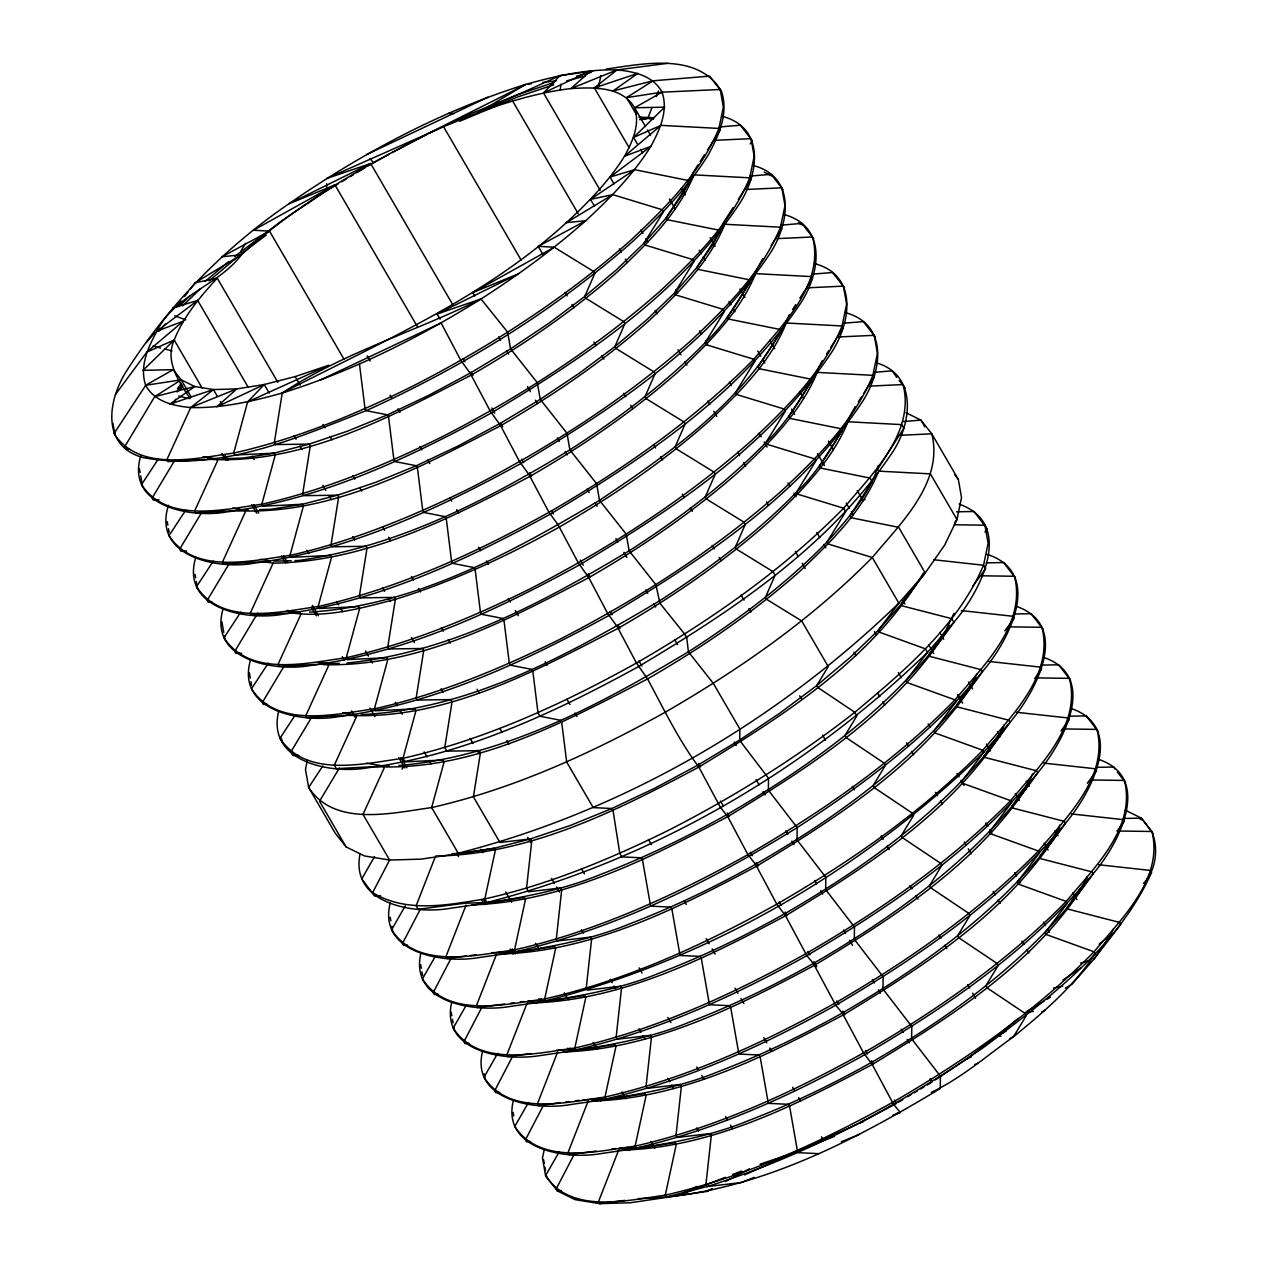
<?xml version="1.0" encoding="UTF-8"?>
<svg xmlns="http://www.w3.org/2000/svg" width="1267" height="1267" viewBox="0 0 1267 1267"><rect width="100%" height="100%" fill="white"/><g stroke="black" fill="none" stroke-linecap="round" stroke-linejoin="round"><path stroke-width="1.5" d="M234.696 256.536L281.923 220.664L326.569 190.794L326.664 183.763M560.267 89.878L560.901 84.192M606.275 69.067C643.525 63.698 698.402 52.058 721.414 91.351C728.968 113.476 718.611 135.712 708.205 155.002C687.538 187.991 660.265 215.992 631.79 242.282C552.681 311.793 461.948 367.367 366.115 410.651C296.082 438.303 220.284 471.878 143.424 457.656C100.331 446.174 107.885 399.153 127.238 369.932C169.335 304.381 224.402 247.92 288.702 203.924C361.57 153.434 440.742 111.037 525.536 84.461C555.342 76.068 585.892 69.099 617.045 69.923C634.102 71.475 653.329 75.751 662.071 92.174C668.501 111.021 659.679 129.963 650.826 146.386C633.215 174.482 609.997 198.333 585.75 220.711C553.03 249.615 517.728 275.382 481.017 298.98C415.354 331.701 343.705 352.369 282.224 393.008L274.321 442.626L275.398 444.574L309.196 444.115L347.285 431.239L387.464 414.847L428.753 395.32L470.136 373.147L510.585 348.868L549.118 323.085L584.768 296.446L616.681 269.586L644.048 243.169L666.204 217.861L682.612 194.279L692.859 172.993L698.085 164.789M453.143 305.331L370.629 163.491L326.743 178.489L443.545 126.7L478.989 112.24L525.536 84.461C427.502 135.11 323.782 179.312 241.379 254.825C217.876 286.057 174.466 295.005 156.934 331.083C148.081 347.506 139.259 366.432 145.689 385.279C154.431 401.718 173.658 405.978 190.715 407.546C221.868 408.37 252.418 401.401 282.224 393.008C352.495 371.152 418.696 337.846 481.017 298.98L507.703 332.255L510.585 348.868L537.335 382.745L540.233 399.358L566.982 433.235L569.865 449.848L596.614 483.725L599.497 500.338L626.246 534.215L629.145 550.828L655.894 584.705L659.917 603.25L684.655 634.102L686.73 637.665L688.424 651.808L713.305 683.372L739.865 729.032L739.722 739.991L740.815 741.892L768.515 778.302L768.372 789.721L769.465 791.606L797.181 827.604L797.022 839.435L798.115 841.336L825.831 877.334L825.672 889.149L826.765 891.049L854.481 927.048L854.322 938.879L855.415 940.763L883.131 976.762L882.972 988.593L884.065 990.493L911.781 1026.492L911.622 1038.307L912.715 1040.207L940.431 1076.206L940.257 1088.511C848.542 1143.927 747.752 1196.191 638.346 1198.598M140.637 456.183C125.94 506.357 190.62 518.441 226.603 511.947C320.979 499.515 408.639 458.226 491.327 412.963C583.849 357.658 677.956 295.512 738.946 204.51C758.505 175.02 765.886 127.983 722.554 116.39M277.869 382.365L217.243 278.122C200.186 296.684 183.667 316.37 174.197 340.015C164.567 361.554 179.011 381.224 190.066 398.741M168.495 505.28C151.897 556.53 217.512 570.087 254.556 563.134C349.439 550.638 437.558 509.128 520.705 463.611C613.735 408.006 708.348 345.511 769.671 254.018C789.325 224.386 796.753 177.095 753.2 165.439M195.593 557.971C180.738 608.683 246.131 620.862 282.493 614.321C377.899 601.746 466.494 560.014 550.084 514.244C643.62 458.353 738.74 395.526 800.396 303.542C820.145 273.735 827.636 226.191 783.845 214.487M223.087 608.857C208.136 659.838 273.894 672.08 310.447 665.508C406.343 652.869 495.429 610.9 579.478 564.892C673.506 508.7 769.132 445.525 831.12 353.05C850.981 323.101 858.519 275.303 814.491 263.536M250.565 659.743C235.535 710.993 301.641 723.299 338.384 716.679C434.803 703.977 524.364 661.802 608.857 615.54C703.391 559.032 799.525 495.54 861.845 402.558C881.8 372.45 889.402 324.4 845.137 312.569M278.708 711.025C266.133 761.91 330.845 774.47 367.968 767.77C464.419 755.053 554.012 712.862 638.536 666.585C733.102 610.06 829.283 546.536 891.635 453.523C911.812 424.588 918.353 374.541 875.671 362.631M307.374 760.279L305.474 769.449L308.657 787.52L335.217 833.179L346.081 846.894L364.342 855.922L389.555 860.04L421.103 859.137L494.241 848.257L530.635 838.881L570.166 825.53L611.898 808.504L654.754 788.217L697.721 765.205L739.722 739.991L779.728 713.242L816.74 685.574L849.872 657.684L878.284 630.269L901.296 603.995L925.227 572.985L944.77 544.889L956.965 519.533L961.526 497.551L958.343 479.48L931.783 433.821L920.919 420.106L905.984 412.725M360.129 853.483C349.676 903.545 413.295 914.631 449.769 908.391C500.623 900.995 551.921 894.486 599.861 874.721C643.573 857.997 685.78 837.614 726.625 814.76C812.781 764.777 896.07 704.737 953.893 622.255C980.199 591.847 1015.564 524.11 959.119 504.092M390.299 902.595C377.344 952.927 442.706 963.791 478.609 957.63C529.717 950.107 581.347 943.836 629.541 923.912C672.999 907.299 714.936 887.043 755.528 864.332C841.684 814.412 924.799 754.213 982.432 671.653C1008.31 641.498 1044.895 572.953 987.025 554.344M420.723 953.734C409.985 1002.926 473.906 1012.333 508.954 1006.663C559.84 999.156 611.248 992.948 659.22 973.119C702.409 956.585 744.093 936.456 784.447 913.903C870.144 864.252 952.8 804.339 1010.1 722.206C1035.06 692.732 1072.04 625.676 1016.308 606.323M451.527 1003.036C440.853 1051.974 504.424 1061.334 539.283 1055.696C589.947 1048.205 641.15 1042.076 688.9 1022.311C731.819 1005.887 773.25 985.884 813.351 963.458C898.588 914.077 980.785 854.465 1037.768 772.759C1062.601 743.428 1099.376 676.721 1043.945 657.478M282.224 393.008C380.258 342.359 483.978 298.157 566.381 222.644C588.046 202.625 608.809 181.324 624.536 156.221C632.455 141.54 640.326 124.625 634.593 107.774C621.875 85.95 592.908 87.344 570.989 88.563C539.394 92.285 508.827 101.455 478.989 112.24L560.141 75.561L592.877 71.031M482.711 1050.533C469.978 1100.057 534.294 1110.779 569.627 1104.713C620.07 1097.254 671.035 1091.188 718.579 1071.518C761.245 1055.189 802.407 1035.313 842.254 1013.03C927.048 963.918 1008.77 904.59 1065.436 823.297C1090.127 794.124 1126.696 727.781 1071.565 708.633M513.515 1099.835C500.861 1149.106 564.813 1159.78 599.972 1153.746C650.177 1146.302 700.936 1140.3 748.274 1120.709C790.656 1104.491 831.564 1084.742 871.158 1062.585C955.508 1013.758 1036.77 954.716 1093.088 873.85C1118.444 844.313 1154.205 777.225 1097.57 758.981M544.319 1149.153L542.482 1158.054L545.586 1175.649L557.322 1190.869L575.091 1199.643L599.624 1203.65L630.317 1202.763L706.859 1191.439L712.244 1189.079M878.395 465.432C869.099 495.254 847.385 519.201 826.939 542.102C785.588 584.34 738.012 619.88 688.424 651.808C599.608 704.927 503.728 756.684 398.867 765.521M598.072 88.738L600.922 75.592M247.619 401.908L328.771 365.229L295.179 376.584L264.249 384.535L247.619 401.908L233.698 453.079L234.775 455.027L274.131 453.143L309.196 444.115L310.272 446.063L302.686 493.718L303.763 495.666L337.56 495.207L375.887 482.252L416.32 465.749L457.878 446.095L499.515 423.78L540.233 399.358L579.003 373.417L614.891 346.604L646.994 319.569L674.535 292.994L696.834 267.527L713.337 243.787L723.647 222.374L733.07 207.598M651.982 107.6L648.387 116.817L649.543 118.686L653.392 119.32M656.306 96.545L658.46 91.018M434.834 857.886L416.146 905.747L418.205 909.294L464.91 903.197L492.23 902.421L524.38 897.305L525.536 899.174L514.545 949.87L515.685 951.739C616.3 928.473 709.805 881.658 797.181 827.604C864.965 783.592 930.802 734.432 982.432 671.653L981.387 669.736L930.01 656.464L928.949 654.532L945.879 630.206L954.003 613.307M466.066 905.066L445.905 956.664L447.077 958.533L466.414 956.015M496.569 954.099L476.424 1005.697L477.58 1007.566L504.646 1004.018M557.591 1052.133L537.446 1103.731L538.602 1105.6L559.871 1102.828M588.11 1101.166L567.949 1152.764L569.105 1154.633L596.187 1151.085M269.222 393.071L264.249 384.535L236.771 388.906L213.41 389.571L190.715 407.546L166.896 459.699L167.957 461.647L216.499 458.844L217.56 460.792L194.675 510.886L195.736 512.834L248.079 509.92M799.889 298.157L812.464 278.471L811.292 276.586L755.607 273.624C739.516 312.711 708.712 343.009 678.463 371.469C632.946 411.696 582.614 446.095 530.018 476.36C450.434 518.726 365.197 561.819 273.102 563.166L250.232 613.26L251.294 615.208L299.82 612.404L300.881 614.352L278.011 664.446L279.073 666.394L339.239 663.259M177.142 392.026L181.419 383.157M173.927 402.827L175.638 399.279M179.898 390.41L182.464 385.089M693.176 176.651C677.291 214.503 647.168 243.771 617.837 271.486C572.906 311.223 523.192 345.178 471.261 375.064C390.046 417.033 302.037 465.005 207.931 459.224M785.603 324.685C769.417 363.296 738.693 393.182 708.76 421.452C662.974 461.932 612.325 496.537 559.396 527.009C507.164 556.213 452.62 581.632 395.367 599.339C361.269 608.192 325.524 618.375 290.095 612.595M877.952 472.844C861.481 512.185 830.186 542.624 799.699 571.417C753.057 612.658 701.443 647.912 647.548 678.938C563.973 722.428 473.7 770.811 376.885 766.725M923.453 572.937C872.219 659.727 782.958 715.776 698.83 767.089C617.267 810.5 529.923 854.655 435.563 856.049M950.187 625.375C898.667 710.518 810.991 766.06 727.733 816.661C648.34 858.931 563.562 901.803 471.926 904.907M976.667 674.187L973.436 680.902L956.617 705.086L957.678 707.018L1009.039 720.274L1010.1 722.206L983.857 752.17L961.701 781.422L962.762 783.354L1010.607 800.633L1011.668 802.565L989.495 831.817L990.556 833.734L1038.417 851.028L1039.478 852.944L1017.306 882.196L1018.367 884.128L1066.212 901.423L1067.273 903.339L1045.117 932.591L1046.178 934.508L1094.023 951.802L1095.084 953.718C1073.656 986.629 1043.644 1012.175 1013.489 1036.77C986.66 1055.87 961.257 1078.233 931.324 1092.36M976.92 677.797C925.116 761.277 839.039 816.328 756.637 866.216C676.626 908.803 591.024 952.119 498.517 954.035M1004.208 724.914L1000.993 731.597L984.285 755.639L985.33 757.555L1036.707 770.827L1037.768 772.759C974.466 848.938 891.699 906 806.826 955.635C734.068 996.068 657.478 1031.322 575.978 1049.852L574.838 1047.983L585.829 997.303L584.673 995.434L552.919 1000.471L527.848 1001.199M1004.462 728.525C952.974 811.498 867.436 866.216 785.54 915.788C705.481 958.406 619.721 1001.754 527.088 1003.116L506.927 1054.714L508.083 1056.583L531.301 1053.558M1032.557 773.994L1028.566 782.293L1011.953 806.176L1012.998 808.108L1064.375 821.38L1065.436 823.297C1002.466 899.063 920.143 955.825 835.729 1005.206C763.352 1045.418 687.189 1080.482 606.133 1098.917L604.977 1097.048L615.968 1046.352L614.828 1044.483L583.263 1049.504L556.435 1050.264M1032.003 779.253C980.848 861.703 895.832 916.089 814.443 965.343C736.507 1006.853 653.313 1048.933 563.34 1051.974M1060.083 824.754L1056.124 832.989L1039.605 856.73L1040.666 858.662L1092.043 871.918L1093.088 873.85C1030.483 949.205 948.587 1005.65 864.632 1054.762C792.651 1094.767 716.884 1129.641 636.272 1147.981L635.131 1146.112L646.122 1095.417L644.966 1093.548L613.608 1098.537L583.073 1099.804M1060.336 828.333C1010.1 911.369 924.562 965.565 843.347 1014.915C765.363 1056.425 682.01 1098.616 591.911 1101.055M1087.102 876.59L1083.681 883.685L1067.273 907.267L1068.334 909.199L1119.695 922.471L1120.757 924.387L1093.88 959.198L1072.009 984.19L1065.373 988.181M1088.147 878.522C1038.402 961.415 953.069 1015.31 872.25 1064.486C793.68 1106.297 709.536 1148.852 618.613 1150.183L598.452 1201.781L599.624 1203.65L624.789 1200.372M1093.88 959.198L1110.066 935.917L1113.44 928.917M420.343 909.168L402.447 943.535L403.619 945.404L407.499 945.087M451.986 956.537L433.187 992.631L434.359 994.5L438.239 994.183M481.824 1007.344L463.928 1041.712L465.1 1043.596L468.98 1043.264M512.565 1056.44L494.668 1090.808L495.84 1092.677L499.721 1092.36M544.208 1103.81L525.409 1139.904L526.581 1141.773L530.461 1141.456M574.949 1152.907L556.15 1189L557.322 1190.869L561.218 1190.552M750.254 143.947L752.218 140.526L740.419 125.227L721.002 126.827M374.509 856.619L361.792 878.886L374.731 896.165L380.559 895.674M405.297 905.81L391.582 929.82C417.714 969.746 475.331 955.16 514.545 949.87C596.931 931.118 674.345 895.484 747.91 854.623C822.647 811.403 894.296 761.61 955.001 699.859C983.16 665.935 1026.587 624.916 1014.487 576.263L981.767 575.804M435.104 956.696L422.386 978.979C448.375 1018.7 505.691 1004.193 544.683 998.934C626.642 980.278 703.644 944.834 776.814 904.179C851.155 861.196 922.424 811.672 982.796 750.254C1010.813 716.504 1054.017 675.707 1041.965 627.308L1009.261 626.848M465.908 1005.855L453.174 1028.155C479.037 1067.653 536.036 1053.225 574.838 1047.983C656.338 1029.438 732.944 994.183 805.733 953.75C879.662 910.989 950.551 861.734 1010.607 800.633C1038.465 767.073 1081.432 726.482 1069.459 678.352L1036.754 677.893M497.693 1053.305L483.978 1077.314C509.698 1116.607 566.397 1102.258 604.977 1097.048C686.049 1078.597 762.243 1043.533 834.636 1003.321C908.17 960.782 978.678 911.797 1038.417 851.028C1066.133 817.643 1108.863 777.273 1096.953 729.396L1064.232 728.937M528.482 1102.48L514.782 1126.474C540.36 1165.561 596.741 1151.291 635.131 1146.112C715.76 1127.757 791.542 1092.883 863.54 1052.877C936.677 1010.575 1006.806 961.859 1066.212 901.423C1093.785 868.212 1136.277 828.064 1124.431 780.44L1091.726 779.981M559.285 1151.64L545.586 1175.649C571.021 1214.515 627.102 1200.324 665.27 1195.161C745.471 1176.916 820.826 1142.232 892.443 1102.448C965.185 1060.368 1034.933 1011.905 1094.023 951.802C1121.438 918.781 1163.708 878.839 1151.925 831.485L1141.361 818.134L1125.191 810.151M217.386 396.413L213.41 389.571L194.738 386.53L181.213 379.847L154.685 396.65L124.594 446.918L125.639 448.866L129.519 448.787M175.068 459.747L152.135 498.042L153.196 499.99L159.008 499.863M201.611 512.533L179.692 549.149L180.738 551.097L186.566 550.987M229.153 563.657L207.234 600.273L208.279 602.221L212.159 602.142M257.692 613.101L234.775 651.381L235.836 653.329L241.649 653.218M284.251 665.888L262.332 702.504L263.378 704.452L267.258 704.373M311.793 717.011L290.856 751.965L292.93 755.528L298.743 755.417M339.366 768.071L319.522 801.235L346.081 846.894M245.576 243.343L240.603 251.547L241.68 253.463L209.134 280.846M700.192 161.511L704.373 154.938M707.509 150.013L720.084 130.327L718.912 128.442L723.346 107.061L720.242 89.482L662.071 92.174L626.547 97.622L636.493 114.711M738.313 199.394L750.872 179.708L749.7 177.823L754.166 156.316L751.046 138.641L714.445 140.336M762.813 258.626C745.978 288.322 730.33 318.951 705.022 342.819C664.668 384.012 618.248 418.696 569.865 449.848C486.48 500.608 396.666 546.837 298.869 560.457L295.037 560.552M771.191 245.497L781.66 229.089L780.488 227.205L784.986 205.587L781.85 187.817L745.249 189.512M789.42 314.564C750.84 396.84 672.856 451.1 599.497 500.338C510.696 553.141 414.61 605.721 309.465 612.135M792.556 309.639L795.708 304.714M822.299 360.667C806.683 389.983 790.275 419.076 765.981 442.468C725.136 484.184 678.13 519.28 629.145 550.828C542.498 602.902 449.072 652.679 347 663.037M826.496 354.095L828.586 350.816M830.677 347.538L843.252 327.836L842.08 325.967L846.609 304.112L843.442 286.136L806.841 287.847M855.193 406.755C838.136 436.957 822.156 468.03 796.468 492.277C755.354 534.262 708.079 569.58 658.777 601.318C567.774 655.292 469.17 709.568 361.238 714.62M858.329 401.829L861.481 396.904M863.571 393.625L874.04 377.218L872.868 375.333L877.429 353.366L874.246 335.312L837.645 337.006M191.159 396.935L181.213 379.847L173.167 369.679L145.689 385.279L114.03 433.567C139.465 472.433 195.53 458.242 233.698 453.079C296.161 439.031 355.615 414.372 412.868 386.087C490.741 346.129 564.924 298.363 630.633 240.382C665.254 207.82 700.493 173.151 718.912 128.442L660.931 125.37L633.563 137.438L637.539 144.28M158.296 459.034L141.524 484.612C167.101 523.683 223.467 509.413 261.841 504.234C324.653 490.107 384.424 465.322 441.993 436.862C520.278 396.698 594.872 348.663 660.946 290.365C695.757 257.629 731.186 222.77 749.7 177.823L694.031 174.878M185.774 510.078L169.002 535.656C194.722 574.949 251.404 560.6 289.985 555.389C353.129 541.183 413.232 516.255 471.102 487.652C549.83 447.251 624.821 398.978 691.259 340.364C726.26 307.438 761.879 272.389 780.488 227.205L724.819 224.259C708.823 263.077 678.209 293.2 648.15 321.47C602.918 361.459 552.903 395.637 500.639 425.712C419.44 467.887 331.653 515.146 237.578 510.728M213.268 561.123L196.496 586.7C222.343 626.199 279.342 611.771 318.128 606.529C399.612 587.999 476.202 552.745 548.975 512.311C622.889 469.566 693.762 420.327 753.802 359.242C781.66 325.682 824.627 285.107 812.638 236.977L776.038 238.671M240.762 612.167L223.99 637.744C249.979 677.465 307.263 662.958 346.271 657.684C410.096 643.335 470.849 618.138 529.353 589.218C608.92 548.389 684.718 499.578 751.885 440.33C787.25 407.055 823.249 371.643 842.08 325.967L786.395 323.006M268.24 663.211L251.468 688.789C277.6 728.715 335.201 714.129 374.414 708.839C438.588 694.411 499.657 669.071 558.462 640.009C638.473 598.958 714.667 549.894 782.182 490.329C817.753 456.88 853.942 421.262 872.868 375.333L817.199 372.387C800.887 411.949 769.702 442.626 739.073 471.451C693.001 512.185 642.036 546.996 588.791 577.657C506.721 620.577 418.268 667.376 323.228 664.652M294.688 715.855L280.007 738.249C306.155 778.191 363.772 763.605 403.001 758.315C485.419 739.564 562.881 703.914 636.462 663.021C711.215 619.785 782.911 569.976 843.632 508.21C871.807 474.27 915.249 433.235 903.133 384.566L868.449 386.166M322.752 766.012L308.657 787.52C334.805 827.462 392.437 812.876 431.667 807.57C514.069 788.818 591.531 753.168 665.127 712.292C739.88 669.055 811.561 619.246 872.282 557.48C900.457 523.54 943.899 482.489 931.783 433.821L899.158 435.341M984.902 531.95L986.993 528.751L974.07 511.472L956.617 511.805M402.051 769.164L405.25 764.571M909.801 591.752L901.296 603.995L902.342 605.911L951.818 618.692L953.893 622.255L927.492 652.394L906.095 680.648L907.156 682.58L955.001 699.859L956.062 701.791L933.89 731.043L934.951 732.96L982.796 750.254L983.857 752.17C862.368 869.906 710.074 958.834 545.839 1000.803L544.683 998.934L555.675 948.239L554.534 946.37L522.574 951.454L491.548 952.736M115.36 394.607L146.829 352.083L183.224 321.248L156.934 331.083L197.7 300.437L248.38 387.607M954.637 522.701L956.965 519.533L930.406 473.874L878.775 471.15L877.603 469.265L903.83 428.183L901.756 424.619L847.987 421.768C831.58 461.568 800.206 492.435 769.386 521.434C723.029 562.421 671.748 597.454 618.169 628.289C534.611 671.558 444.147 720.622 347.332 715.253M972.787 586.162L985.631 568.804L983.556 565.24L988.117 543.258L984.934 525.187L954.225 524.76M1004.858 630.808L1014.154 618.248L1013.109 616.3L961.336 610.599M1034.68 678.494L1041.648 669.071L1040.603 667.139L988.83 661.422M1061.017 730.901L1069.142 719.909L1068.097 717.961L1016.324 712.26M1087.339 783.291L1096.636 770.732L1095.591 768.8L1043.818 763.098M1117.161 830.994L1124.146 821.57L1123.085 819.622L1071.312 813.921M1143.483 883.416C1156.407 869.875 1158.545 848.462 1151.925 831.485L1117.288 830.994M176.541 307.184L181.149 301.087M184.618 296.526L188.07 291.948M190.383 288.908L194.991 282.81L241.379 254.825L222.01 256.742L269.523 231.132L344.07 359.305M177.428 388.589L180.943 384.044M146.243 342.613L155.223 332.334M158.85 331.336L165.28 324.004M178.837 390.648L182.701 386.229M600.162 190.335L543.511 92.934L560.141 75.561M202.023 387.876L174.197 340.015L143.044 370.312L173.167 369.679M633.563 137.438L664.716 107.157L634.593 107.774L645.521 126.573M178.821 306.63L189.844 295.971M182.638 305.885L200.566 288.575M660.931 125.37L624.536 156.221L650.826 146.386L610.076 177.016L614.052 183.858M205.111 281.432L228.773 261.509M1018.225 1018.399L997.477 1035.868L966.04 1059.37L935.284 1079.943M629.145 147.701L594.35 87.898L617.045 69.923L667.376 63.35M1099.091 944.168L1110.066 935.917M241.68 253.463L266.181 235.155M594.508 206.173L590.533 199.347L634.64 169.667L688.029 180.452L689.2 182.337L666.204 217.861L667.376 219.761L718.658 230.103L719.83 232.004L696.834 267.527L698.006 269.412L749.288 279.769L750.444 281.67L727.448 317.193L728.62 319.078L779.902 329.436L781.074 331.32L758.078 366.844L759.25 368.745L810.532 379.086L811.688 380.987L788.707 416.51L789.864 418.411L841.145 428.753L842.317 430.653L819.321 466.177L820.493 468.061L870.017 478.071L872.092 481.618L849.951 515.827L851.107 517.728L898.683 527.325L925.227 572.985L898.841 603.14L878.284 630.269L879.346 632.185L925.417 648.847L927.492 652.394C805.289 770.843 652.093 860.277 486.876 902.5L484.802 898.937L495.381 850.125L494.241 848.257L461.901 853.388L452.066 853.673M1062.839 980.088L1080.799 967.988M626.547 97.622L653.075 80.803L709.678 76.131L721.414 91.351M222.168 458.686L242.979 458.084L274.131 453.143L275.208 455.091L261.841 504.234L262.918 506.182L302.275 504.282L303.351 506.23L289.985 555.389L291.046 557.337L330.418 555.437L331.495 557.385L318.128 606.529L319.189 608.493L358.561 606.592L359.638 608.54L346.271 657.684L347.332 659.632L386.704 657.731L387.781 659.695L374.414 708.839L375.475 710.787L414.847 708.887L415.924 710.835L403.001 758.315L405.076 761.863L442.991 760.042L444.068 761.99L431.667 807.57L458.226 853.229C623.427 811.023 776.623 721.572 898.841 603.14L872.282 557.48L828.111 544.002L826.939 542.102L845.691 511.773L843.632 508.21L797.624 494.178L796.468 492.277L815.932 460.792L814.776 458.892L767.137 444.353L765.981 442.468L785.445 410.967L784.289 409.067L736.665 394.544L735.493 392.643L754.974 361.143L753.802 359.242L706.178 344.719L705.022 342.819L724.486 311.318L723.33 309.417L675.691 294.894L674.535 292.994L693.999 261.493L692.843 259.592L645.22 245.069L644.048 243.169L663.512 211.668L662.356 209.768L612.769 194.643L566.381 222.644L585.75 220.711L538.237 246.321L543.21 254.873M1027.284 1011.177L1043.85 1001.183M1047.16 999.172L1050.47 997.177M326.569 190.794L338.289 183.763M341.647 181.751L346.667 178.742M350.009 176.731L353.366 174.719M356.708 172.708L365.086 167.687M368.428 165.676L388.874 154.4M897.986 1102.543L902.848 1099.613M907.726 1096.699L910.957 1094.751M914.204 1092.803L917.451 1090.855M920.697 1088.907L923.944 1086.975M927.191 1085.027L932.053 1082.097L930.057 1078.676M634.593 107.774L662.071 92.174M417.461 326.743L334.947 184.903L253.511 230.23L269.523 231.132M474.792 295.987L472.813 292.566L554.249 247.223L593.669 271.502L594.809 273.419L584.768 296.446L585.924 298.347L623.776 321.66L624.916 323.576L614.891 346.604L616.031 348.504L653.883 371.817L655.039 373.733L644.998 396.761L646.138 398.677L683.99 421.974L685.146 423.891L675.105 446.918L676.245 448.835L714.097 472.132L715.253 474.048L705.212 497.076L706.352 498.992L744.204 522.305L745.36 524.205L735.319 547.233L736.46 549.149L773.028 571.655L775.087 575.218L765.426 597.39L766.567 599.307L801.678 620.925L828.238 666.585L816.74 685.574L817.817 687.474L854.813 712.292L856.888 715.855L844.931 735.62L845.992 737.521L884.414 763.288L885.49 765.205L873.106 785.667L874.182 787.583L912.604 813.335L913.665 815.251L901.28 835.713L902.357 837.63L940.779 863.397L941.856 865.298L929.471 885.776L930.532 887.676L968.954 913.444L970.031 915.344L957.646 935.822L958.723 937.723L997.145 963.49L998.206 965.406L985.821 985.869L986.898 987.785L1025.32 1013.537L1026.397 1015.453L1013.489 1036.77L1009.973 1038.433M1005.966 1031.29L997.477 1035.868L1001.041 1036.058M1041.601 1012.08L1044.99 1010.258M392.295 152.578L426.726 134.46M706.859 1191.439L711.959 1188.731M725.548 1181.493L749.32 1168.823M370.629 163.491L288.702 203.924L334.947 184.903M440.108 319.11L437.131 313.978L519.058 273.529L472.813 292.566M966.04 1059.37L971.314 1056.852M366.67 154.526L487.938 97.163M430.273 132.782L437.353 129.424M446.222 125.243L469.265 114.347L515.827 95.342L554.439 82.292M459.747 121.252L516.952 97.211L553.742 84.778M319.822 380.29L441.09 322.942L460.824 360.382L470.136 373.147L490.202 411.031L500.639 425.712L519.581 461.679L528.893 474.428L548.975 512.311L558.288 525.076L578.354 562.96L588.791 577.657L607.732 613.608L617.045 626.357L636.462 663.021L647.548 678.938C663.702 708.776 678.526 739.88 698.83 767.089L720.337 807.206L727.733 816.661L747.91 854.623L755.528 864.332L776.814 904.179L785.54 915.788L806.826 955.635L813.351 963.458L835.729 1005.206L842.254 1013.03L863.54 1052.877L872.25 1064.486L893.552 1104.333L900.33 1112.474L893.013 1115.134M744.521 1174.921L858.139 1123.892M543.511 92.934L590.897 70.667L570.989 88.563L617.045 69.923M264.249 384.535L216.863 406.786L236.771 388.906L190.715 407.546M681.377 1193.862L697.167 1186.435M146.829 352.083L174.197 340.015M863.445 1121.533L859.865 1123.069L896.371 1103.509L894.375 1100.089M974.735 1064.533L978.298 1063.076M834.43 1136.325L788.011 1154.76L760.01 1164.215M754.166 1177.344L741.464 1182.539L707.034 1186.577L666.426 1197.03L665.27 1195.161L676.261 1144.481L675.105 1142.612L643.953 1147.554L619.341 1148.266M841.32 1141.773L859.485 1134.361M681.567 1194.227L725.278 1177.36M732.564 1174.541L741.67 1171.025M437.131 313.978L481.017 298.98M594.35 87.898L637.935 73.328L613.022 90.939L653.075 80.803M213.41 389.571L169.826 404.141L194.738 386.53L154.685 396.65M173.12 307.802L197.7 300.437M610.076 177.016L634.64 169.667M1080.64 963.158L1088.21 960.893M896.656 1113.44L900.33 1112.474M576.58 76.147L591.356 72.346M566.65 80.866L585.116 76.115M194.991 282.81L217.243 278.122M590.533 199.347L612.769 194.643M1053.463 988.102L1062.744 986.138M639.518 119.684L647.168 118.465M145.689 385.279L181.213 379.847M653.408 118.179L640.088 118.955M470.279 955.508L476.075 954.748M510.458 1003.274L514.323 1002.767M520.119 1002.007L523.984 1001.5M565.668 1102.068L569.532 1101.561M575.345 1100.801L579.209 1100.31M611.66 1149.074L615.524 1148.567M527.452 84.24L531.285 83.796M542.751 82.434L556.134 80.866M1025.621 1012.175L1033.365 1011.399M749.811 176.081L771.16 174.323L783.022 189.686M780.551 225.178L801.9 223.404L813.826 238.845M813.224 274.1L832.641 272.5L844.614 288.021M843.98 323.196L863.381 321.596L875.418 337.18M874.768 372.292L892.269 370.835L896.751 377.455M903.482 421.547L920.919 420.106L924.862 426.868M270.109 561.329L223.515 564.021L222.454 562.073L245.323 511.979L244.278 510.031L232.653 508.13M389.048 765.791L336.42 768.673L334.345 765.11L356.439 716.726L355.378 714.778L306.836 717.581L305.79 715.633L328.66 665.539L327.599 663.591L318.555 662.118M638.916 117.087L654.152 117.752M259.497 509.603L270.932 509.271L302.275 504.282L337.56 495.207L338.637 497.155L331.035 544.81L332.128 546.758L365.925 546.299L367.002 548.247L359.4 595.918L360.493 597.866L394.275 597.39L395.367 599.339L387.765 647.009L388.858 648.957L422.64 648.482L423.732 650.43L416.13 698.101L417.223 700.049L451.004 699.59L452.097 701.538L444.765 747.562L446.823 751.125L479.369 750.682L480.462 752.63L473.415 796.832L499.974 842.492L530.635 838.881L531.776 840.765L526.549 888.199L528.624 891.746L560.552 888.009L561.693 889.877L556.276 939.132L557.417 941.001L590.47 937.121L591.61 938.99L586.209 988.244L587.35 990.113L620.402 986.233L621.543 988.102L616.126 1037.356L617.267 1039.225L650.319 1035.345L651.46 1037.23L646.043 1086.468L647.199 1088.353L680.252 1084.473L681.393 1086.342L675.976 1135.596L677.116 1137.465L710.169 1133.585L711.31 1135.454L705.893 1184.708L707.034 1186.577C806.588 1155.377 899.538 1105.616 985.077 1046.336C1048.87 998.174 1117.858 947.273 1151.64 872.393L1150.579 870.461L1098.806 864.759M861.18 499.705L865.108 499.594M273.957 561.17L291.204 560.663M986.154 562.881L1003.622 562.548L1015.532 578.211M1013.695 614.004L1031.164 613.671L1043.01 629.256M1041.252 665.127L1058.721 664.779L1070.504 680.3M1068.794 716.235L1086.262 715.903L1097.998 731.344M1096.335 767.359L1113.804 767.01L1114.865 768.958M1123.892 818.466L1141.361 818.134L1152.97 833.433M448.28 113.349L453.998 113.618M818.72 1153.651L797.735 1152.653L789.579 1106.186L788.454 1104.301L768.309 1103.367L760.152 1056.884L759.028 1054.999L738.883 1054.065L730.726 1007.582L729.602 1005.697L709.457 1004.763L701.3 958.28L700.176 956.395L680.031 955.461L671.874 908.977L670.75 907.093L650.605 906.158L642.448 859.675L641.324 857.791L621.859 856.888L619.785 853.324L613.006 810.373L611.898 808.504L593.209 807.617L566.65 761.958L561.709 722.238L560.616 720.289L540.059 716.251L537.984 712.703L532.853 671.32L531.76 669.388L510.411 665.191L509.318 663.259L503.997 620.418L502.904 618.47L481.555 614.289L480.446 612.341L475.141 569.517L474.032 567.568L452.699 563.372L451.59 561.439L446.285 518.599L445.176 516.667L423.843 512.47L422.735 510.522L417.413 467.697L416.32 465.749L394.971 461.552L393.879 459.62L388.557 416.78L387.464 414.847L366.115 410.651L365.023 408.703L359.48 364.104M538.237 246.321L554.249 247.223M933.827 559.761L983.556 565.24C957.282 626.341 904.67 670.576 854.813 712.292C796.911 757.539 734.369 796.61 668.976 830.059C610.124 859.153 549.023 884.493 484.802 898.937C448.09 904.971 406.343 913.333 372.656 892.601L389.618 860.024L362.995 814.38L384.218 767.913L383.157 765.965L366.67 763.272M203.021 456.643L216.499 458.844M260.353 559.317L270.093 560.901M265.31 561.899L273.102 563.166M287.245 610.361L299.82 612.404M342.644 712.703L355.378 714.778M461.267 902.611L464.91 903.197M153.006 346.002L160.608 347.966M164.425 348.948L172.027 350.927M178.774 396.064L188.276 398.519M174.814 315.863L185.869 319.854M764.175 172.154L772.332 176.192M798.147 222.849L803.072 225.288M1139.176 818.482L1142.406 820.082M370.059 158.597L373.448 162.667M899.174 380.496L905.208 388.114M954.732 474.903L958.343 479.48M1117.225 771.951L1125.476 782.388M469.265 114.347L470.374 116.216M647.516 129.994L650.494 135.126M681.313 188.102L685.289 194.944M710.138 237.658L715.111 246.21M739.96 288.924L744.917 297.476M769.782 340.205L774.739 348.742M799.588 391.471L803.579 398.297M828.428 441.027L833.385 449.579M857.252 490.582L863.207 500.845M939.75 632.423L943.725 639.265M968.574 681.994L972.549 688.82M997.398 731.55L1000.392 736.681M1026.238 781.106L1029.216 786.237M1055.063 830.661L1058.04 835.792M640.532 149.411L642.512 152.816M669.356 198.967L675.327 209.213M699.178 250.232L701.158 253.653M703.153 257.074L705.133 260.495M729 301.498L730.98 304.919M732.975 308.34L734.955 311.761M757.824 351.054L760.802 356.185M762.797 359.606L764.777 363.027M791.622 409.162L794.599 414.293M817.468 453.602L824.421 465.559M846.293 503.157L849.27 508.289M851.266 511.71L853.245 515.115M902.943 600.574L904.939 603.995M928.79 644.998L933.763 653.55M957.614 694.554L962.587 703.106M986.455 744.125L990.43 750.951M1015.279 793.68L1019.254 800.522M1044.103 843.236L1048.078 850.078M1072.927 892.807L1076.902 899.633M640.88 229.992L642.876 233.413M645.853 238.544L647.849 241.965M675.675 289.81L677.671 293.231M699.527 330.83L701.522 334.235M705.497 341.076L707.477 344.497M729.349 382.096L731.344 385.516M759.171 433.362L761.166 436.782M764.144 441.914L767.121 447.029M787.995 482.917L789.99 486.338M793.966 493.18L795.945 496.601M816.819 532.488L819.812 537.604M823.788 544.446L825.767 547.867M874.483 631.6L876.463 635.02M898.335 672.619L901.312 677.734M928.157 723.885L930.152 727.306M956.981 773.44L958.976 776.861M960.956 780.282L963.949 785.413M985.805 822.996L987.801 826.417M989.78 829.837L991.776 833.258M1014.629 872.567L1016.625 875.988M1018.62 879.393L1020.6 882.814M1043.47 922.123L1045.449 925.543M1047.445 928.964L1049.424 932.369M619.357 248.902L621.337 252.323M625.312 259.149L627.308 262.57M655.134 310.431L657.13 313.836M678.003 349.724L680.981 354.855M684.956 361.697L686.952 365.118M707.825 401.005L709.805 404.411M713.78 411.252L716.774 416.384M737.647 452.271L739.627 455.692M743.602 462.518L745.598 465.939M766.472 501.827L768.451 505.248M795.296 551.383L798.273 556.514M802.249 563.356L805.242 568.471M853.942 652.22L855.922 655.625M877.793 693.223L879.789 696.644M882.766 701.775L884.762 705.196M906.618 742.795L908.613 746.2M911.591 751.331L913.586 754.752M935.458 792.35L937.437 795.771M940.415 800.887L942.41 804.307M964.282 841.906L966.262 845.327M968.257 848.747L971.235 853.879M993.106 891.461L995.086 894.882M998.079 900.013L1000.059 903.434M1021.931 941.033L1023.926 944.453M1026.903 949.569L1028.883 952.99M512.581 100.885L578.195 213.68M565.082 292.471L567.078 295.892M572.035 304.428L574.03 307.849M593.906 342.027L595.902 345.448M601.857 355.694L603.852 359.115M623.728 393.293L625.724 396.714M630.681 405.266L632.676 408.671M653.55 444.559L655.546 447.98M660.503 456.532L662.498 459.937M682.375 494.13L684.37 497.535M690.325 507.798L692.32 511.219M712.197 545.396L714.192 548.817M719.149 557.353L721.145 560.774M741.021 594.952L744.014 600.083M748.971 608.619L750.967 612.04M799.667 695.773L801.663 699.194M822.536 735.082L825.514 740.213M852.358 786.348L854.338 789.769M881.183 835.919L883.162 839.324M887.153 846.166L889.133 849.587M910.007 885.475L912.002 888.896M915.978 895.721L917.957 899.142M938.831 935.03L940.827 938.451M944.802 945.293L946.782 948.698M967.655 984.586L969.651 988.007M972.628 993.138L975.622 998.269M443.545 126.7L521.085 260.004M498.66 336.99L500.639 340.411M506.61 350.674L508.59 354.095M527.484 386.562L530.461 391.677M535.434 400.229L537.414 403.65M557.306 437.828L559.285 441.249M565.256 451.495L567.236 454.916M587.128 489.094L589.107 492.515M595.078 502.761L597.058 506.182M615.952 538.649L617.932 542.07M623.902 552.333L626.88 557.448M645.774 589.915L647.754 593.336M653.724 603.599L655.704 607.02M674.598 639.487L677.576 644.602M734.242 742.019L736.222 745.439M756.114 779.617L759.091 784.748M763.067 791.574L765.046 794.995M785.92 830.883L787.916 834.304M791.891 841.145L793.886 844.551M814.76 880.438L816.74 883.859M820.715 890.701L822.711 894.122M843.584 930.01L845.564 933.415M849.539 940.257L852.533 945.388M872.409 979.565L874.388 982.986M878.379 989.812L880.359 993.233M901.233 1029.121L903.228 1032.542M907.204 1039.383L909.183 1042.789M462.978 358.403L464.957 361.824M470.928 372.086L472.908 375.507M491.802 407.974L494.779 413.09M500.75 423.352L502.73 426.773M521.624 459.24L523.604 462.661M529.574 472.908L531.554 476.329M551.446 510.506L553.426 513.927M580.27 560.062L583.248 565.193M588.221 573.745L590.216 577.15M610.092 611.327L612.072 614.748M618.043 625.011L620.022 628.432M638.916 660.899L641.894 666.014M698.56 763.431L700.54 766.852M720.432 801.029L723.409 806.16M727.385 812.986L729.364 816.407M750.254 852.295L752.234 855.716M756.209 862.558L758.204 865.963M779.078 901.851L781.058 905.272M785.033 912.113L787.029 915.534M807.903 951.422L809.882 954.827M813.857 961.669L816.851 966.8M836.727 1000.978L838.722 1004.398M842.698 1011.224L844.677 1014.645M865.551 1050.533L867.547 1053.954M871.522 1060.796L873.501 1064.201M367.192 355.884L370.17 361.016M390.062 395.193L392.041 398.614M398.012 408.861L399.992 412.282M419.868 446.459L421.863 449.88M427.834 460.127L429.814 463.548M449.69 497.725L451.685 501.146M456.658 509.698L458.638 513.103M478.514 547.296L480.51 550.702M486.48 560.964L488.46 564.385M508.336 598.562L510.332 601.983M515.305 610.52L518.282 615.651M545.127 661.786L547.106 665.207M566.982 699.384L569.976 704.515M574.949 713.052L576.928 716.473M648.498 839.514L651.476 844.646M684.291 901.043L686.271 904.464M706.147 938.641L709.14 943.772M712.117 948.888L715.095 954.019M734.987 988.197L737.964 993.328M740.942 998.459L743.919 1003.575M763.811 1037.752L766.788 1042.884M769.766 1048.015L771.761 1051.436M792.635 1087.324L794.615 1090.729M798.59 1097.57L800.586 1100.991M821.459 1136.879L823.455 1140.3M295.179 376.584L300.136 385.12M323.006 424.429L325.001 427.85M329.958 436.386L331.954 439.807M352.828 475.695L354.808 479.116M359.78 487.652L361.776 491.073M382.65 526.961L384.63 530.382M388.605 537.224L390.6 540.629M411.474 576.517L413.47 579.938M418.427 588.49L420.422 591.911M441.296 627.798L443.276 631.204M448.249 639.756L450.244 643.177M477.073 689.311L479.069 692.732M499.942 728.62L501.922 732.041M506.895 740.577L508.891 743.998M581.458 868.75L584.435 873.882M639.106 967.877L642.084 973.008M667.931 1017.433L670.908 1022.564M696.755 1066.988L698.75 1070.409M701.728 1075.54L703.723 1078.961M725.579 1116.56L727.575 1119.965M730.552 1125.096L732.548 1128.517M294.071 435.8L296.066 439.221M300.041 446.063L302.037 449.468M322.911 485.356L325.888 490.487M328.866 495.619L330.861 499.04M352.717 536.638L354.712 540.043M382.539 587.904L384.535 591.325M388.51 598.151L390.505 601.572M411.379 637.459L414.357 642.591M441.185 688.725L443.181 692.146M470.025 738.281L473.003 743.412M476.978 750.254L478.958 753.675M527.674 837.408L530.651 842.539M551.525 878.427L554.518 883.542M556.498 886.963L559.476 892.095M581.347 929.693L583.343 933.114M610.171 979.248L612.167 982.669M614.147 986.09L616.142 989.495M638.996 1028.804L640.991 1032.225M642.987 1035.646L644.966 1039.067M667.836 1078.375L669.815 1081.78M671.811 1085.201L673.791 1088.622M696.66 1127.931L698.64 1131.352M220.379 401.528L222.359 404.949M252.181 456.215L254.176 459.636M306.852 550.211L308.847 553.631M336.674 601.477L338.653 604.897M340.649 608.318L342.644 611.739M365.498 651.032L368.475 656.163M370.471 659.584L372.45 663.005M395.32 702.314L397.315 705.719M400.293 710.85L402.272 714.271M424.144 751.869L427.122 757.001M429.117 760.406L431.113 763.827M480.811 849.286L482.79 852.691M505.66 892L511.615 902.262M535.482 943.266L539.457 950.107M564.306 992.837L568.281 999.663M593.13 1042.393L597.105 1049.219M621.954 1091.948L625.93 1098.79M650.779 1141.504L654.754 1148.345M224.956 455.027L227.933 460.159M253.78 504.599L258.753 513.135M283.602 555.865L287.577 562.706M312.426 605.42L318.397 615.683M342.248 656.686L344.228 660.107M400.895 757.523L406.865 767.77M456.563 853.214L458.543 856.635M483.392 899.364L486.385 904.495M512.232 948.92L515.21 954.051M541.057 998.475L543.036 1001.896M569.881 1048.047L571.86 1051.452M598.705 1097.602L600.701 1101.023M627.529 1147.158L629.525 1150.579M221.883 453.428L225.859 460.254M251.705 504.694L256.678 513.23M281.527 555.96L285.503 562.801M311.349 607.226L316.307 615.778M369.996 708.047L374.953 716.599M398.82 757.618L404.775 767.865M481.317 899.459L484.311 904.59M510.142 949.015L513.135 954.146M538.982 998.57L540.961 1001.991M567.806 1048.142L569.786 1051.547M351.608 710.93L355.536 717.692M543.654 1159.938L544.272 1163.454M544.889 1166.97L545.507 1170.486M546.14 1174.002L546.758 1177.518M513.151 1112.442L513.769 1115.974M484.216 1073.862L485.15 1079.183M451.21 1012.159L451.828 1015.722M452.462 1019.302L453.095 1022.881M453.729 1026.444L454.362 1030.023M420.707 964.694L421.341 968.289M421.974 971.868L422.608 975.463M390.204 917.245L390.854 920.856M391.804 926.272L392.754 931.688M281.432 738.202L282.066 741.813M249.33 672.666L250.296 678.098M250.929 681.709L251.563 685.32M221.868 621.717L223.768 632.502M224.402 636.097L225.035 639.692M195.023 574.347L195.656 577.926M196.29 581.505L197.541 588.648M167.228 521.608L167.862 525.156M168.479 528.719L169.113 532.267M139.449 468.885L140.067 472.417M140.7 475.949L142.569 486.56M112.906 423.21L115.075 435.515"/></g></svg>
